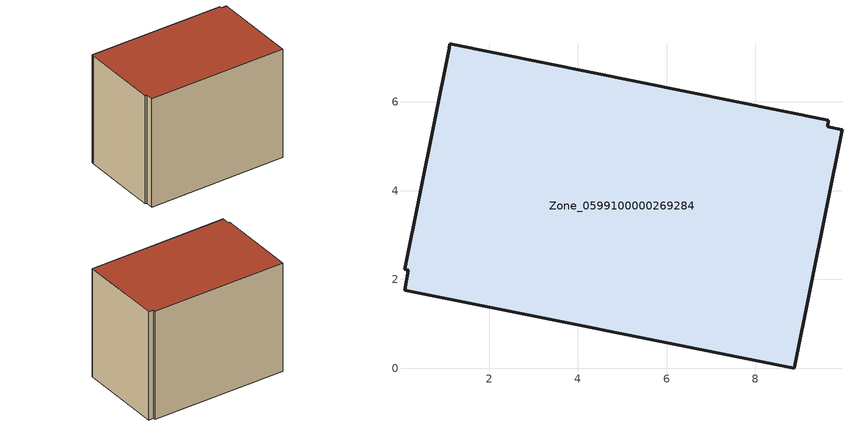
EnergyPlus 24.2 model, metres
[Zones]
Zone_0599100000269284
 floor ground (C_G): 0.1,1.75 0.18,2.21 0.09,2.23 1.1,7.21 1.12,7.31 9.64,5.59 9.63,5.44 9.95,5.37 8.87,0 z0
 wall outside (C_F): 0.18,2.21 0.1,1.75 8.87,0 9.95,5.37 9.63,5.44 9.64,5.59 1.12,7.31 1.1,7.21 0.09,2.23 0.18,2.21 z0:7.18
 roof outside (C_R): 1.12,7.31 1.1,7.21 0.09,2.23 0.18,2.21 0.1,1.75 8.87,0 9.95,5.37 9.63,5.44 9.64,5.59 z7.18
[BUILDING]
Pand.0599100000269284: North Axis=0; Terrain=City; Loads Convergence Tolerance Value=0.04; Temperature Convergence Tolerance Value=0.4; Solar Distribution=FullExterior; Maximum Number of Warmup Days=25; Minimum Number of Warmup Days=1
[Site:Location]
Rotterdam.The.Hague.AP_ZH_NLD Design_Conditions: Latitude=51.96; Longitude=4.45; Time Zone=1; Elevation=-4.5
[SITE:GROUNDTEMPERATURE:BUILDINGSURFACE]
18, 18, 18, 18, 18, 18, 18, 18, 18, 18, 18, 18
[MATERIAL] Thermal Absorptance=0.9; Solar Absorptance=0.7; Visible Absorptance=0.7
Name | Roughness | Thickness | Conductivity | Density | Specific Heat
G.TC.1946 | MediumSmooth | 0.15 | 1 | 540 | 1210
F.TC.1946 | Rough | 0.3 | 0.857143 | 1920 | 840
R.TC.1946 | MediumRough | 0.2 | 0.909091 | 1500 | 1000
[CONSTRUCTION]
C_G: G.TC.1946
C_F: F.TC.1946
C_R: R.TC.1946
[ZONE]
Zone_0599100000269284: Type=1; Multiplier=1; Ceiling Height=Autocalculate; Volume=Autocalculate; Floor Area=autocalculate; Part of Total Floor Area=Yes
[ZONEINFILTRATION:DESIGNFLOWRATE]
Infil_Zone_0599100000269284: Zone or ZoneList or Space or SpaceList=Zone_0599100000269284; Schedule=AlwaysOn; Design Flow Rate Calculation Method=Flow/Area; Flow Rate per Floor Area=0.003; Constant Term Coefficient=1; Temperature Term Coefficient=0; Velocity Term Coefficient=0; Velocity Squared Term Coefficient=0
[HVACTEMPLATE:ZONE:IDEALLOADSAIRSYSTEM]
Zone_0599100000269284: Maximum Heating Supply Air Temperature=50; Minimum Cooling Supply Air Temperature=13; Maximum Heating Supply Air Humidity Ratio=0.0156; Minimum Cooling Supply Air Humidity Ratio=0.0077; Heating Limit=NoLimit; Cooling Limit=NoLimit; Dehumidification Control Type=ConstantSensibleHeatRatio; Cooling Sensible Heat Ratio=0.7; Dehumidification Setpoint=60; Humidification Control Type=None; Humidification Setpoint=30; Outdoor Air Method=None; Outdoor Air Flow Rate per Person=0.00944; Outdoor Air Flow Rate per Zone Floor Area=0; Outdoor Air Flow Rate per Zone=0; Demand Controlled Ventilation Type=None; Outdoor Air Economizer Type=NoEconomizer; Heat Recovery Type=None; Sensible Heat Recovery Effectiveness=0.7; Latent Heat Recovery Effectiveness=0.65
[ZONECONTROL:THERMOSTAT]
ThermostatControl_Zone_0599100000269284: Zone or ZoneList=Zone_0599100000269284; Control Type Schedule=DualSetpointControlType; Control 1=Thermostat_Zone_0599100000269284; Temperature Difference Between Cutout And Setpoint=0
[THERMOSTATSETPOINT:DUALSETPOINT]
Thermostat_Zone_0599100000269284: Heating Setpoint Temperature Schedule=HeatingSetpoint_Zone_0599100000269284; Cooling Setpoint Temperature Schedule=CoolingSetpoint_Zone_0599100000269284
[SCHEDULE:COMPACT]
HeatingSetpoint_Zone_0599100000269284: Through: 12/31, For: AllDays, Until: 24:00, 21
CoolingSetpoint_Zone_0599100000269284: Through: 12/31, For: AllDays, Until: 24:00, 24
DualSetpointControlType: Through: 12/31, For: AllDays, Until: 24:00, 4
AlwaysOn: Through: 12/31, For: AllDays, Until: 24:00, 1
